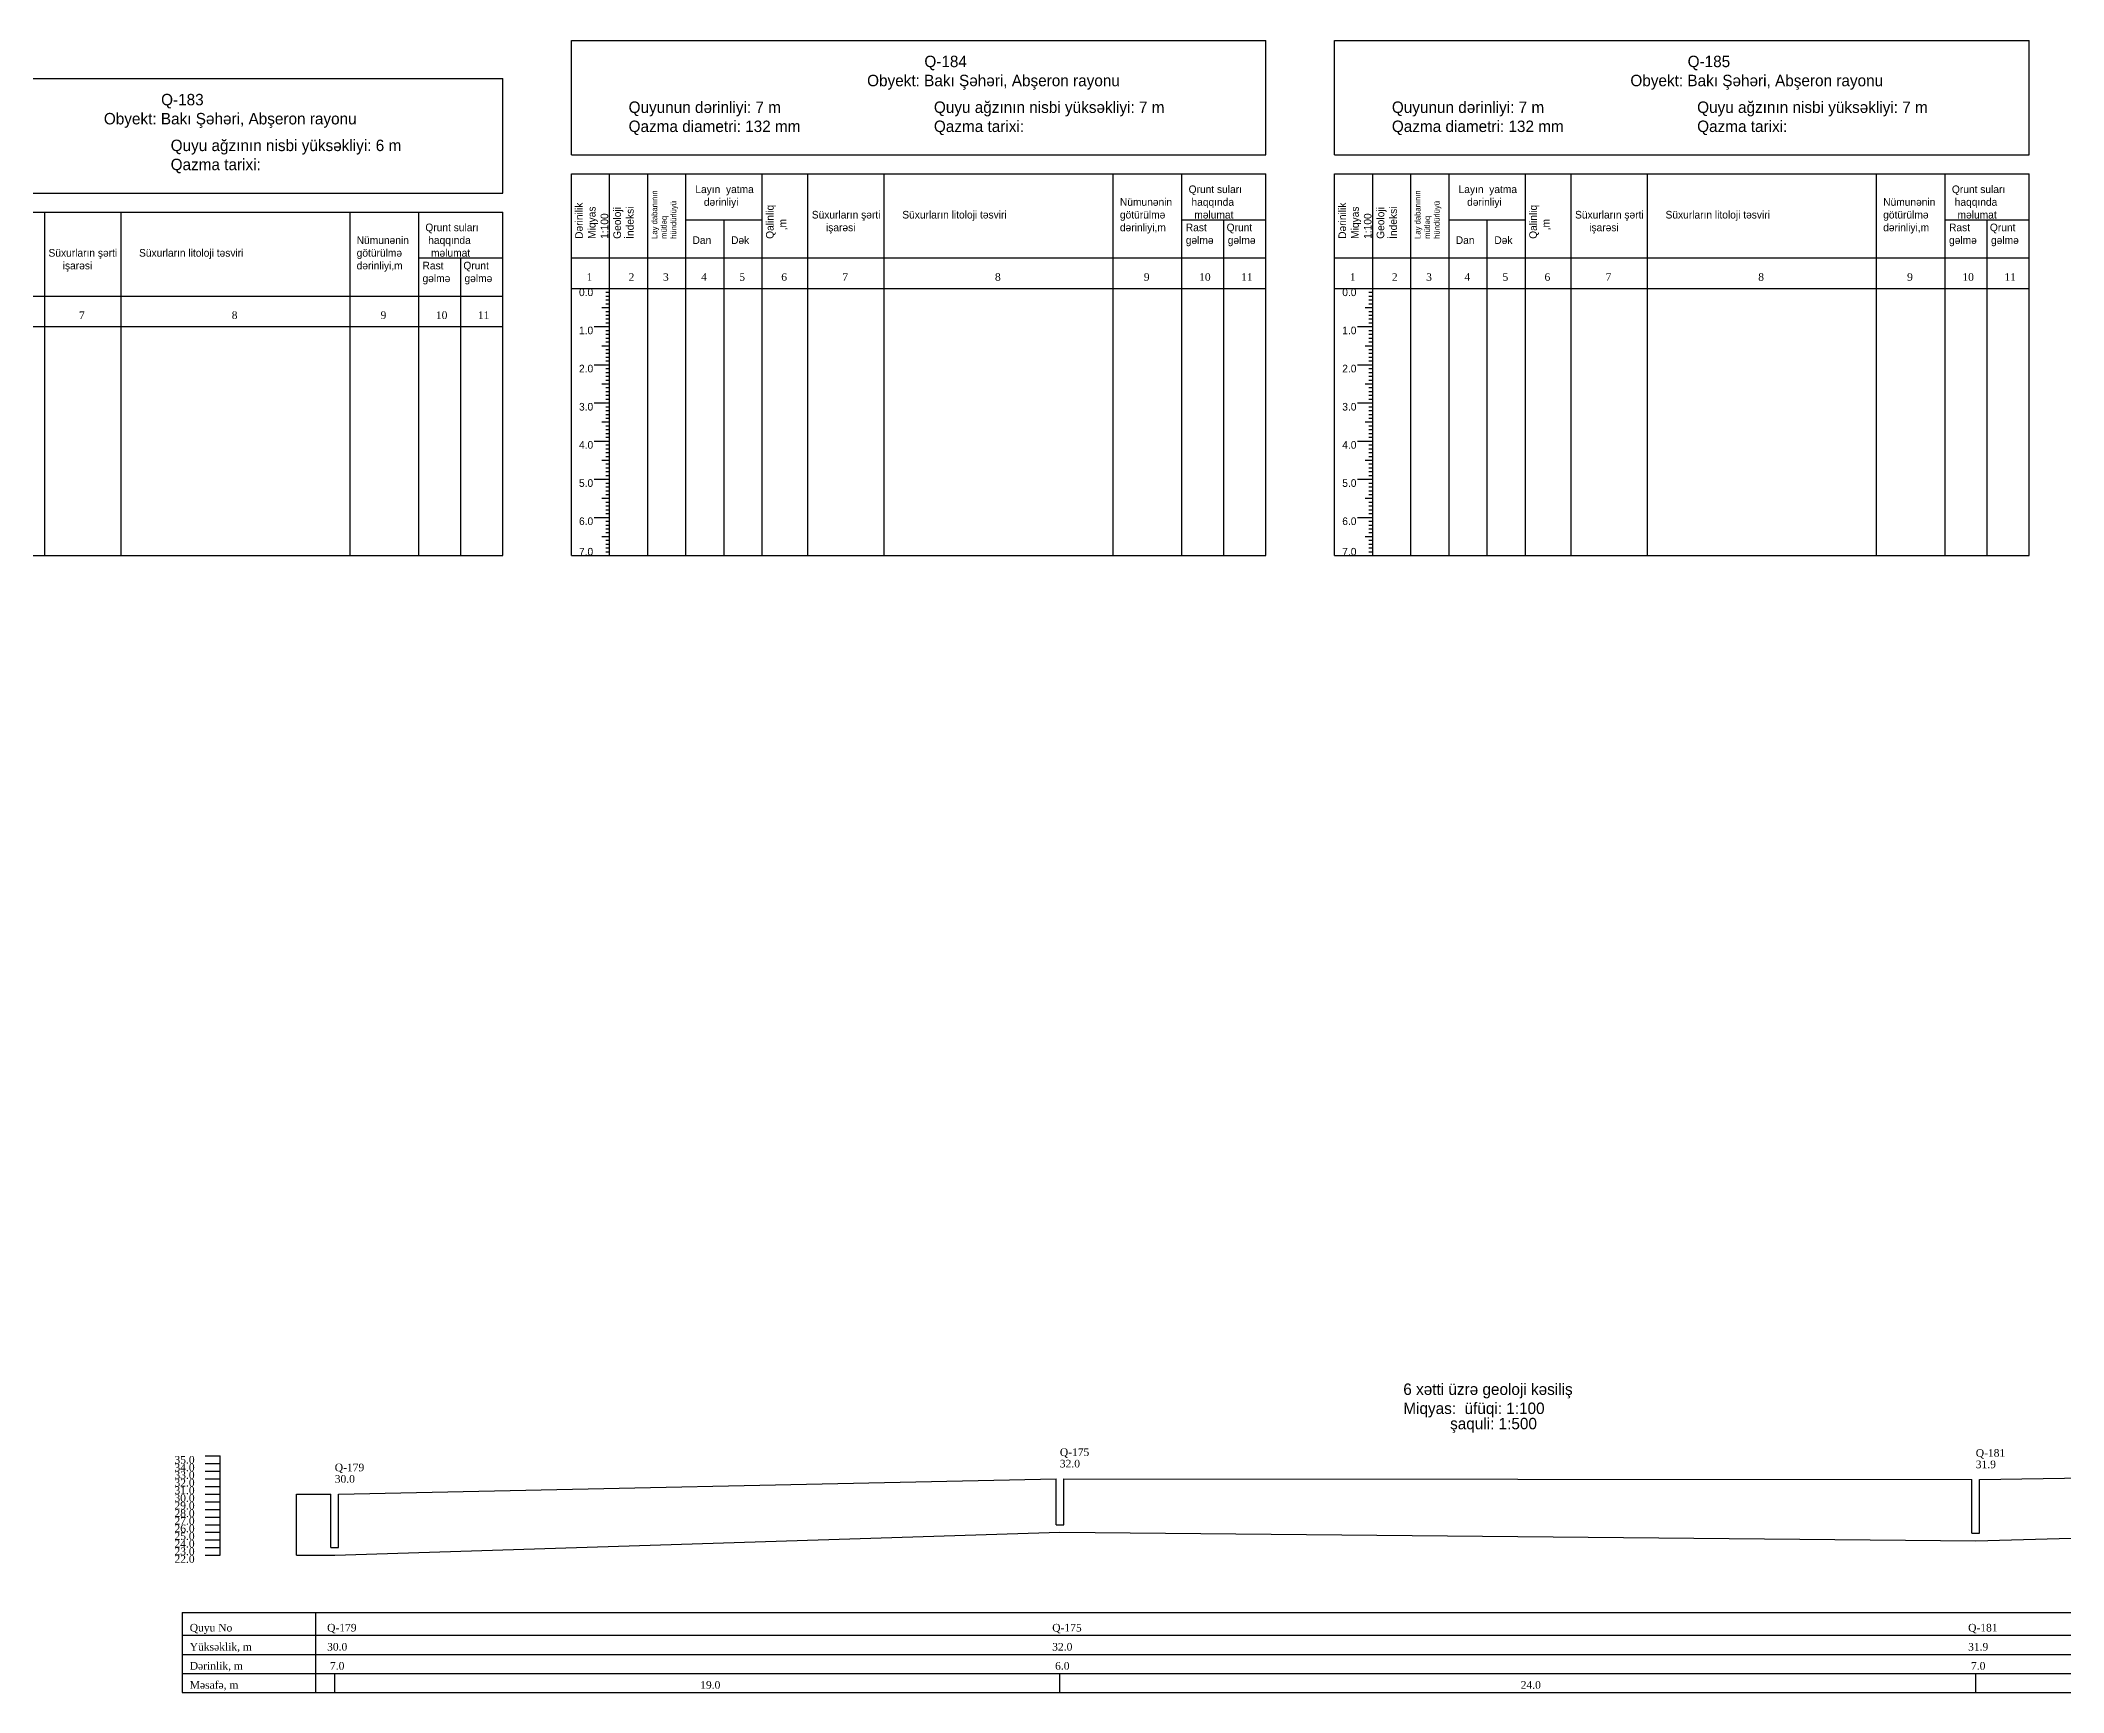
# Model space of a CAD drawing. Header units: metres. Extents: x -12 to 2972, y -38 to 395.
# Drawn here: x 1851 to 2381, y -38 to 395 of the extents above; entities that cross this region are included whole.
import ezdxf

# ---------------------------------------------------------------- set-up
doc = ezdxf.new("R2010")
doc.units = ezdxf.units.M
doc.styles.add('TimesNewRoman', font='TimesNewRoman')

msp = doc.modelspace()

# ---------------------------------------------------------------- linework, layer by layer
at = {"color": 7}
for p, q in [((1990, 395), (2172, 395)), ((1990, 365), (1990, 395)), ((2172, 365), (2172, 395)), ((2190, 395), (2372, 395)), ((2190, 365), (2190, 395)), ((2372, 365), (2372, 395)), ((1790, 385), (1972, 385)), ((1972, 355), (1972, 385)), ((1990, 365), (2172, 365)), ((2190, 365), (2372, 365)), ((1990, 360), (2172, 360)), ((1990, 260), (1990, 360)), ((2000, 330), (2000, 360)), ((2010, 260), (2010, 360)), ((2020, 260), (2020, 360)), ((2040, 260), (2040, 360)), ((2052, 260), (2052, 360)), ((2072, 260), (2072, 360)), ((2132, 260), (2132, 360)), ((2150, 260), (2150, 360)), ((2172, 260), (2172, 360)), ((2172, 260), (2172, 360)), ((2190, 360), (2372, 360)), ((2190, 260), (2190, 360)), ((2200, 330), (2200, 360)), ((2210, 260), (2210, 360)), ((2220, 260), (2220, 360)), ((2240, 260), (2240, 360)), ((2252, 260), (2252, 360)), ((2272, 260), (2272, 360)), ((2332, 260), (2332, 360)), ((2350, 260), (2350, 360)), ((2372, 260), (2372, 360)), ((2372, 260), (2372, 360)), ((1790, 355), (1972, 355)), ((1790, 350), (1972, 350)), ((1852, 260), (1852, 350)), ((1872, 260), (1872, 350)), ((1932, 260), (1932, 350)), ((1950, 260), (1950, 350)), ((1972, 260), (1972, 350)), ((1972, 260), (1972, 350)), ((2020, 348), (2040, 348)), ((2030, 260), (2030, 348)), ((2150, 348), (2172, 348)), ((2161, 260), (2161, 348)), ((2220, 348), (2240, 348)), ((2230, 260), (2230, 348)), ((2350, 348), (2372, 348)), ((2361, 260), (2361, 348)), ((1950, 338), (1972, 338)), ((1961, 260), (1961, 338)), ((1990, 338), (2172, 338)), ((2190, 338), (2372, 338)), ((1990, 330), (2172, 330)), ((2190, 330), (2372, 330)), ((1790, 328), (1972, 328)), ((1790, 320), (1972, 320)), ((1790, 260), (1972, 260)), ((1990, 260), (2172, 260)), ((2190, 260), (2372, 260)), ((1894, 24), (1898, 24)), ((1894, 22), (1898, 22)), ((1898, -2), (1898, 24)), ((2359, 17.8), (2587, 21.8)), ((1894, 20), (1898, 20)), ((1894, 18), (1898, 18)), ((1894, 16), (1898, 16)), ((1929, 14), (2117, 18)), ((2119, 18), (2357, 17.8)), ((1894, 14), (1898, 14)), ((1894, 12), (1898, 12)), ((1894, 10), (1898, 10)), ((1894, 8), (1898, 8)), ((1894, 6), (1898, 6)), ((2358, 1.8), (2588, 7.8)), ((1894, 4), (1898, 4)), ((1894, 2), (1898, 2)), ((1894, 0), (1898, 0)), ((1928, -2), (2118, 4)), ((2118, 4), (2358, 1.8)), ((1894, -2), (1898, -2))]:
    msp.add_line(p, q, dxfattribs=at)
for p, q in [((1996, 330), (2000, 330)), ((1999, 329), (2000, 329)), ((2000, 260), (2000, 330)), ((2196, 330), (2200, 330)), ((2199, 329), (2200, 329)), ((2200, 260), (2200, 330)), ((1998, 325), (2000, 325)), ((1999, 328), (2000, 328)), ((1999, 327), (2000, 327)), ((1999, 326), (2000, 326)), ((1999, 324), (2000, 324)), ((2198, 325), (2200, 325)), ((2199, 328), (2200, 328)), ((2199, 327), (2200, 327)), ((2199, 326), (2200, 326)), ((2199, 324), (2200, 324)), ((1996, 320), (2000, 320)), ((1999, 323), (2000, 323)), ((1999, 322), (2000, 322)), ((1999, 321), (2000, 321)), ((1999, 319), (2000, 319)), ((2196, 320), (2200, 320)), ((2199, 323), (2200, 323)), ((2199, 322), (2200, 322)), ((2199, 321), (2200, 321)), ((2199, 319), (2200, 319)), ((1998, 315), (2000, 315)), ((1999, 318), (2000, 318)), ((1999, 317), (2000, 317)), ((1999, 316), (2000, 316)), ((1999, 314), (2000, 314)), ((1999, 313), (2000, 313)), ((2198, 315), (2200, 315)), ((2199, 318), (2200, 318)), ((2199, 317), (2200, 317)), ((2199, 316), (2200, 316)), ((2199, 314), (2200, 314)), ((2199, 313), (2200, 313)), ((1996, 310), (2000, 310)), ((1999, 312), (2000, 312)), ((1999, 311), (2000, 311)), ((1999, 309), (2000, 309)), ((1999, 308), (2000, 308)), ((2196, 310), (2200, 310)), ((2199, 312), (2200, 312)), ((2199, 311), (2200, 311)), ((2199, 309), (2200, 309)), ((2199, 308), (2200, 308)), ((1998, 305), (2000, 305)), ((1999, 307), (2000, 307)), ((1999, 306), (2000, 306)), ((1999, 304), (2000, 304)), ((1999, 303), (2000, 303)), ((2198, 305), (2200, 305)), ((2199, 307), (2200, 307)), ((2199, 306), (2200, 306)), ((2199, 304), (2200, 304)), ((2199, 303), (2200, 303)), ((1996, 300), (2000, 300)), ((1999, 302), (2000, 302)), ((1999, 301), (2000, 301)), ((1999, 299), (2000, 299)), ((1999, 298), (2000, 298)), ((1999, 297), (2000, 297)), ((2196, 300), (2200, 300)), ((2199, 302), (2200, 302)), ((2199, 301), (2200, 301)), ((2199, 299), (2200, 299)), ((2199, 298), (2200, 298)), ((2199, 297), (2200, 297)), ((1998, 295), (2000, 295)), ((1999, 296), (2000, 296)), ((1999, 294), (2000, 294)), ((1999, 293), (2000, 293)), ((1999, 292), (2000, 292)), ((2198, 295), (2200, 295)), ((2199, 296), (2200, 296)), ((2199, 294), (2200, 294)), ((2199, 293), (2200, 293)), ((2199, 292), (2200, 292)), ((1996, 290), (2000, 290)), ((1999, 291), (2000, 291)), ((1999, 289), (2000, 289)), ((1999, 288), (2000, 288)), ((1999, 287), (2000, 287)), ((2196, 290), (2200, 290)), ((2199, 291), (2200, 291)), ((2199, 289), (2200, 289)), ((2199, 288), (2200, 288)), ((2199, 287), (2200, 287)), ((1998, 285), (2000, 285)), ((1999, 286), (2000, 286)), ((1999, 284), (2000, 284)), ((1999, 283), (2000, 283)), ((1999, 282), (2000, 282)), ((1999, 281), (2000, 281)), ((2198, 285), (2200, 285)), ((2199, 286), (2200, 286)), ((2199, 284), (2200, 284)), ((2199, 283), (2200, 283)), ((2199, 282), (2200, 282)), ((2199, 281), (2200, 281)), ((1996, 280), (2000, 280)), ((1999, 279), (2000, 279)), ((1999, 278), (2000, 278)), ((1999, 277), (2000, 277)), ((1999, 276), (2000, 276)), ((2196, 280), (2200, 280)), ((2199, 279), (2200, 279)), ((2199, 278), (2200, 278)), ((2199, 277), (2200, 277)), ((2199, 276), (2200, 276)), ((1998, 275), (2000, 275)), ((1999, 274), (2000, 274)), ((1999, 273), (2000, 273)), ((1999, 272), (2000, 272)), ((1999, 271), (2000, 271)), ((2198, 275), (2200, 275)), ((2199, 274), (2200, 274)), ((2199, 273), (2200, 273)), ((2199, 272), (2200, 272)), ((2199, 271), (2200, 271)), ((1996, 270), (2000, 270)), ((1999, 269), (2000, 269)), ((1999, 268), (2000, 268)), ((1999, 267), (2000, 267)), ((1999, 266), (2000, 266)), ((2196, 270), (2200, 270)), ((2199, 269), (2200, 269)), ((2199, 268), (2200, 268)), ((2199, 267), (2200, 267)), ((2199, 266), (2200, 266)), ((1996, 260), (2000, 260)), ((1998, 265), (2000, 265)), ((1999, 264), (2000, 264)), ((1999, 263), (2000, 263)), ((1999, 262), (2000, 262)), ((1999, 261), (2000, 261)), ((2196, 260), (2200, 260)), ((2198, 265), (2200, 265)), ((2199, 264), (2200, 264)), ((2199, 263), (2200, 263)), ((2199, 262), (2200, 262)), ((2199, 261), (2200, 261))]:
    msp.add_line(p, q)
at = {"color": 1}
for p, q in [((2117, 6), (2117, 18)), ((2119, 6), (2119, 18)), ((2357, 3.8), (2357, 17.8)), ((2359, 3.8), (2359, 17.8)), ((1927, 0), (1927, 14)), ((1929, 0), (1929, 14)), ((2117, 6), (2119, 6)), ((1927, 0), (1929, 0)), ((2357, 3.8), (2359, 3.8))]:
    msp.add_line(p, q, dxfattribs=at)
at = {"layer": 'line_layer', "color": 7}
for p, q in [((1918, 14), (1927, 14)), ((1918, -2), (1918, 14)), ((1918, -2), (1928, -2)), ((1888, -17), (2598, -17)), ((1888, -17), (1888, -38)), ((1923, -38), (1923, -17)), ((1888, -23), (2598, -23)), ((1888, -28), (2598, -28)), ((1888, -33), (2598, -33)), ((1928, -38), (1928, -33)), ((2118, -38), (2118, -33)), ((2358, -38), (2358, -33)), ((1888, -38), (2598, -38))]:
    msp.add_line(p, q, dxfattribs=at)

# ---------------------------------------------------------------- texts
at = {"attachment_point": 1}
for s, insert, char_height in [('Q-184', (2082.5, 391), 3), ('Q-185', (2282.5, 391), 3), ('Obyekt: Bakı Şəhəri, Abşeron rayonu', (2067.5, 386), 3), ('Obyekt: Bakı Şəhəri, Abşeron rayonu', (2267.5, 386), 3), ('Q-183', (1882.5, 381), 3), ('Quyunun dərinliyi: 7 m', (2005, 379), 3), ('Quyu ağzının nisbi yüksəkliyi: 7 m', (2085, 379), 3), ('Quyunun dərinliyi: 7 m', (2205, 379), 3), ('Quyu ağzının nisbi yüksəkliyi: 7 m', (2285, 379), 3), ('Obyekt: Bakı Şəhəri, Abşeron rayonu', (1867.5, 376), 3), ('Qazma diametri: 132 mm', (2005, 374), 3), ('Qazma tarixi:  ', (2085, 374), 3), ('Qazma diametri: 132 mm', (2205, 374), 3), ('Qazma tarixi:  ', (2285, 374), 3), ('Quyu ağzının nisbi yüksəkliyi: 6 m', (1885, 369), 3), ('Qazma tarixi:  ', (1885, 364), 3), ('  Layın  yatma\\P     dərinliyi\\P \\P \\P Dan       Dək', (2021, 357), 2), (' Qrunt suları\\P  haqqında\\P   məlumat\\PRast       Qrunt\\Pgəlmə     gəlmə ', (2151, 357), 2), ('  Layın  yatma\\P     dərinliyi\\P \\P \\P Dan       Dək', (2221, 357), 2), (' Qrunt suları\\P  haqqında\\P   məlumat\\PRast       Qrunt\\Pgəlmə     gəlmə ', (2351, 357), 2), ('\\P\\PSüxurların şərti\\P     işarəsi', (2053, 357), 2), ('\\P \\P     Süxurların litoloji təsviri', (2073, 357), 2), ('\\P Nümunənin\\P götürülmə\\P dərinliyi,m', (2133, 357), 2), ('\\P\\PSüxurların şərti\\P     işarəsi', (2253, 357), 2), ('\\P \\P     Süxurların litoloji təsviri', (2273, 357), 2), ('\\P Nümunənin\\P götürülmə\\P dərinliyi,m', (2333, 357), 2), (' Qrunt suları\\P  haqqında\\P   məlumat\\PRast       Qrunt\\Pgəlmə     gəlmə ', (1951, 347), 2), ('\\P\\PSüxurların şərti\\P     işarəsi', (1853, 347), 2), ('\\P \\P     Süxurların litoloji təsviri', (1873, 347), 2), ('\\P Nümunənin\\P götürülmə\\P dərinliyi,m', (1933, 347), 2), ('0.0', (1992, 330), 2), ('0.0', (2192, 330), 2), ('1.0', (1992, 320), 2), ('1.0', (2192, 320), 2), ('2.0', (1992, 310), 2), ('2.0', (2192, 310), 2), ('3.0', (1992, 300), 2), ('3.0', (2192, 300), 2), ('4.0', (1992, 290), 2), ('4.0', (2192, 290), 2), ('5.0', (1992, 280), 2), ('5.0', (2192, 280), 2), ('6.0', (1992, 270), 2), ('6.0', (2192, 270), 2), ('7.0', (1992, 262), 2), ('7.0', (2192, 262), 2), ('6 xətti üzrə geoloji kəsiliş', (2208, 43), 3), ('Miqyas:  üfüqi: 1:100', (2208, 38), 3), ('           şaquli: 1:500', (2208, 34), 3)]:
    msp.add_mtext(s, dxfattribs=dict(at, insert=insert, char_height=char_height))
at = {"attachment_point": 1, "rotation": 90}
for s, insert, char_height in [('Lay dabanının\\Pmütləq\\Phündürlüyü', (2011, 343), 1.5), ('Lay dabanının\\Pmütləq\\Phündürlüyü', (2211, 343), 1.5), ('Dərinilik\\PMiqyas\\P1:100', (1991, 343), 2), ('Geoloji\\Pİndeksi', (2001, 343), 2), ('Qalinliq\\P   ,m', (2041, 343), 2), ('Dərinilik\\PMiqyas\\P1:100', (2191, 343), 2), ('Geoloji\\Pİndeksi', (2201, 343), 2), ('Qalinliq\\P   ,m', (2241, 343), 2)]:
    msp.add_mtext(s, dxfattribs=dict(at, insert=insert, char_height=char_height))
at = {"char_height": 2, "attachment_point": 1, "style": 'TimesNewRoman'}
for s, insert in [('1', (1994, 334)), ('2', (2005, 334)), ('3', (2014, 334)), ('4', (2024, 334)), ('5', (2034, 334)), ('6', (2045, 334)), ('7', (2061, 334)), ('8', (2101, 334)), ('9', (2140, 334)), ('10', (2154.5, 334)), ('11', (2165.5, 334)), ('1', (2194, 334)), ('2', (2205, 334)), ('3', (2214, 334)), ('4', (2224, 334)), ('5', (2234, 334)), ('6', (2245, 334)), ('7', (2261, 334)), ('8', (2301, 334)), ('9', (2340, 334)), ('10', (2354.5, 334)), ('11', (2365.5, 334)), ('7', (1861, 324)), ('8', (1901, 324)), ('9', (1940, 324)), ('10', (1954.5, 324)), ('11', (1965.5, 324)), ('35.0', (1886, 24)), ('34.0', (1886, 22)), ('Q-179', (1928, 22)), ('Q-175', (2118, 26)), ('32.0', (2118, 23)), ('Q-181', (2358, 25.8)), ('31.9', (2358, 22.8)), ('33.0', (1886, 20)), ('32.0', (1886, 18)), ('31.0', (1886, 16)), ('30.0', (1928, 19)), ('29.0', (1886, 12)), ('30.0', (1886, 14)), ('28.0', (1886, 10)), ('27.0', (1886, 8)), ('26.0', (1886, 6)), ('25.0', (1886, 4)), ('24.0', (1886, 2)), ('23.0', (1886, 0)), ('22.0', (1886, -2)), ('Quyu No', (1890, -20)), ('Q-179', (1926, -20)), ('Q-175', (2116, -20)), ('Q-181', (2356, -20)), ('Yüksəklik, m', (1890, -25)), ('30.0', (1926, -25)), ('32.0', (2116, -25)), ('31.9', (2356, -25)), ('Dərinlik, m', (1890, -30)), (' 7.0', (1926, -30)), (' 6.0', (2116, -30)), (' 7.0', (2356, -30)), ('Məsafə, m', (1890, -35)), (' 19.0', (2023, -35)), (' 24.0', (2238, -35))]:
    msp.add_mtext(s, dxfattribs=dict(at, insert=insert))

doc.saveas('drawing.dxf')
